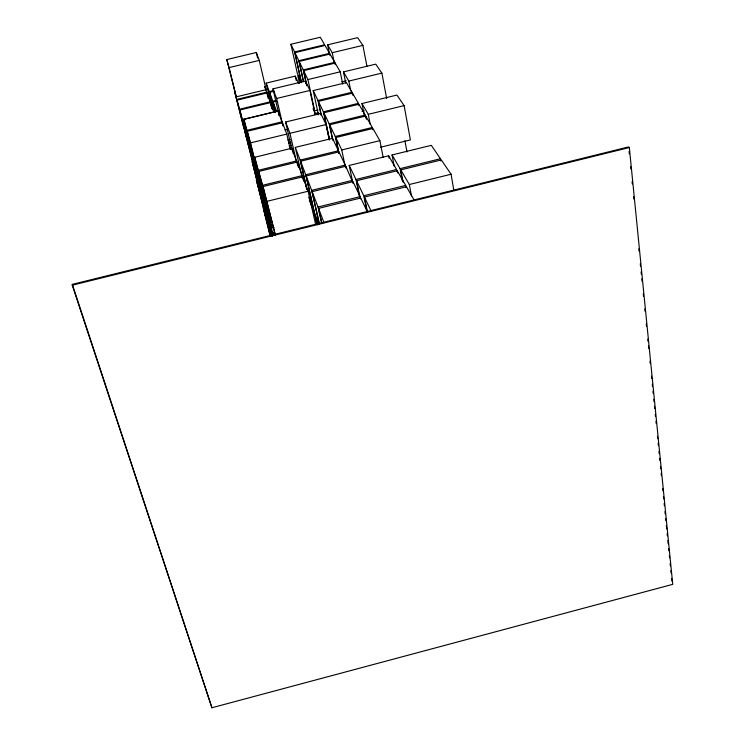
<?xml version="1.0" encoding="UTF-8"?>
<svg xmlns="http://www.w3.org/2000/svg" width="745" height="745" viewBox="0 0 745 745"><rect width="100%" height="100%" fill="white"/><g stroke="black" fill="none" stroke-linecap="round" stroke-linejoin="round"><path stroke-width="1.12" d="M72.256 285.205L72.33 284.367L628.64 146.914L629.339 147.538L672.744 584.341L211.925 707.75L72.256 285.205L629.339 147.538M360.124 196.643L353.018 181.622L312.164 191.651L318.022 207.017L360.124 196.643L360.599 198.924M405.699 185.412L397.253 170.763L356.566 180.746L363.774 195.739L405.699 185.412L406.127 187.703M451.088 174.237L441.31 159.942L400.782 169.888L409.34 184.518L451.088 174.237L453.807 190.264M321.775 222.783L318.553 208.395L360.766 197.993L367.406 212.046M367.378 211.515L364.426 197.09L406.463 186.734L414.369 200.442M243.876 127.926L234.433 90.732L244.099 128.745L271.86 227.951L274.058 227.411M380.546 147.231L410.393 139.939L404.125 105.613L396.908 95.071L361.968 103.527L364.184 114.702M302.284 175.597L297.227 162.056L258.701 171.462L262.65 185.291L302.284 175.597L303.047 178.93M345.205 165.092L338.956 151.878L300.57 161.237L305.729 174.758L345.205 165.092L345.671 167.327M315.647 224.459L308.123 191.232L302.74 176.807L263.004 186.539L275.278 234.433M318.534 223.668L314.502 212.763L306.186 175.969L345.764 166.275L352.888 182.581M352.925 183.317L349.2 165.437L388.62 155.789L396.545 169.525L396.964 171.75M394.179 166.154L392.047 154.951L431.318 145.34L440.481 158.741L440.872 160.967M267.213 201.271L308.123 191.232M306.186 175.969L311.68 190.357L352.422 180.355M349.2 165.437L355.961 179.489L396.545 169.525M392.047 154.951L400.065 168.659L440.481 158.741M285.084 130.077L288.371 129.285M362.042 111.424L364.286 110.875M286.788 134.081L282.551 122.748L247.247 131.297L250.553 142.872L286.788 134.081L290.327 149.503M326.04 124.555L320.806 113.491L285.614 122.012L289.935 133.318L326.04 124.555L329.337 140.004M365.152 115.065L358.922 104.263L323.861 112.756L329.169 123.8L365.152 115.065L365.59 117.282M361.968 103.527L368.272 114.311L404.125 105.613M333.024 140.582L329.644 124.788L365.702 116.034L372.304 127.479L372.751 129.742M287.868 140.004L290.075 139.473M288.455 142.565L290.662 142.025M288.781 143.45L290.988 142.91M291.574 145.266L289.321 145.815L290.476 148.944M329.644 124.788L335.278 136.484L372.304 127.479M267.092 206.039L254.66 157.279L292.049 148.18L297.823 165.39M295.29 147.389L332.549 138.319L338.426 150.76L300.142 160.1L295.29 147.389L302.237 177.897M339.124 153.386L335.781 137.536L372.891 128.503L379.894 140.647L383.172 157.502M254.66 157.279L258.375 170.288L296.808 160.911M335.781 137.536L341.75 149.95L379.894 140.647M274.179 112.16L269.569 92.324L273.983 91.263M341.778 81.876L346.267 80.795M309.911 90.452L305.459 81.047L272.977 88.86L276.646 98.461L309.911 90.452L315.163 114.674M381.878 73.112L375.741 64.144L343.473 71.911L348.828 81.075L381.878 73.112L386.674 98.517M318.441 114.86L313.198 90.592L346.425 82.583L352.003 92.268L352.46 94.522M270.184 101.832L266.971 92.948L237.087 100.137L239.639 109.198L270.184 101.832L271.757 108.565M269.569 92.324L272.838 101.199L276.227 100.379M275.482 112.104L273.136 101.981L276.525 101.171M313.198 90.592L317.957 100.491L352.003 92.268M242.553 119.507L273.853 111.955L270.472 102.624L239.871 109.999L250.087 150.145M278.798 110.754L276.572 111.294L273.136 101.981M255.107 163.611L243.848 119.377L278.192 111.08L282.96 125.132M321.291 114.907L318.385 101.367L352.506 93.134L358.392 103.35L358.839 105.585M245.031 119.815L242.796 120.355L253.309 161.656M317.985 110.018L314.679 110.809L307.899 79.575L303.615 70.663L335.185 63.083L340.214 71.809L342.719 84.101M318.562 112.7L315.256 113.491L313.058 108.705M243.848 119.377L246.968 130.319L282.197 121.789M318.385 101.367L323.404 111.815L358.392 103.35M315.656 114.348L318.962 113.547M226.778 59.563L229.078 67.618L259.269 60.401L266.105 89.679L236.249 96.859L226.778 59.563L256.327 52.513L259.269 60.401M294.61 51.954L324.624 44.784L320.285 37.25L290.913 44.262L297.255 73.038L301.054 81.279L294.61 51.954L290.913 44.262M301.39 82.015L294.946 52.644L325.016 45.454L329.569 53.351L330.026 55.568M329.495 53.873L327.623 44.83L357.609 37.66L362.889 45.37L366.987 66.491M294.946 52.644L298.829 60.708L329.569 53.351M327.623 44.83L332.242 52.709L362.889 45.37M303.541 81.419L299.173 61.425L329.97 54.05L334.756 62.347L335.222 64.61M299.173 61.425L303.252 69.909L334.756 62.347M272.176 108.947L266.161 83.114L295.271 76.12L298.559 83.384M307.899 79.575L340.214 71.809M236.873 99.374L266.701 92.194L268.256 98.461M266.161 83.114L269.29 91.57L273.694 90.508M364.426 197.09L371.178 211.124M313.356 107.96L314.241 109.86M301.129 82.76L297.804 75.515L299.537 83.393M318.553 208.395L324.028 222.764M308.709 197.136L314.017 211.478L305.729 174.758M309.408 200.209L314.735 214.625L316.998 224.636M318.227 224.096L315.21 215.92L317.221 224.832M264.959 86.522L266.105 89.679M264.782 86.895L266.701 92.194M72.33 284.367L211.925 707.75M271.58 221.935L258.375 170.288M275.417 235.513L262.65 185.291M245.859 131.241L256.42 172.766M252.499 154.774L264.028 199.958M256.094 167.513L268.004 214.16M259.893 180.979L271.86 227.951M273.797 235.234L272.912 232.095L273.722 235.392M254.38 169.273L244.705 131.195M257.574 180.811L247.396 140.833M260.936 192.918L250.469 151.803M268.191 219.039L257.351 176.425M272.102 233.148L260.638 188.187M255.228 172.626L271.45 235.839M258.45 184.257L268.638 224.338M269.141 222.792L272.465 234.768M261.793 199.502L256.364 180.057L270.277 235.494M265.127 211.627L252.155 161.544L258.85 188.839M269.532 227.868L271.804 236.109M270.752 235.55L269.876 232.356L270.686 235.671M253.682 163.313L264.466 205.648L257.072 175.429M266.002 215.054L271.161 236.1M239.639 109.198L247.023 139.185M229.078 67.618L236.249 96.859M259.176 190.282L265.714 216.925M263.348 208.516L269.643 234.144M250.553 142.872L258.869 176.947L246.968 130.319M268.368 215.836L272.977 234.712M264.401 201.634L272.428 234.312M260.266 186.511L249.1 142.695L256.699 173.762M272.419 236.174L265.397 209.289L271.813 235.513M256.327 52.513L257.621 58.035M278.192 111.08L279.235 115.577M272.977 88.86L279.161 115.643M272.838 101.199L275.445 112.421M269.29 91.57L274.141 112.467M276.646 98.461L282.97 125.952M297.227 162.056L298.512 167.662M289.935 133.318L295.97 159.747M292.049 148.18L293.344 153.824M285.614 122.012L291.993 149.857M300.57 161.237L306.931 189.286M300.142 160.1L306.735 189.202M302.74 176.807L303.755 181.268M318.022 207.017L321.738 223.584M312.164 191.651L319.409 223.845M311.68 190.357L319.149 223.602M295.271 76.12L296.268 80.618M298.829 60.708L303.438 81.773M303.615 70.663L306.828 85.405M303.252 69.909L306.707 85.759M305.459 81.047L305.953 83.282M323.861 112.756L329.579 139.529M323.404 111.815L329.365 139.66M317.957 100.491L321.104 115.13M329.169 123.8L332.456 139.241M341.75 149.95L345.047 165.651M335.278 136.484L338.854 153.433M345.764 166.275L346.239 168.51M356.566 180.746L360.012 197.444M355.961 179.489L359.63 197.257M363.774 195.739L367.052 211.701M332.242 52.709L334.291 62.701M343.473 71.911L345.745 83.105M352.506 93.134L352.953 95.388M348.828 81.075L350.83 91.002M365.702 116.034L366.363 119.358M368.272 114.311L370.228 124.257M388.62 155.789L389.058 158.024M397.253 170.763L397.681 172.989M400.782 169.888L403.101 182.162M400.065 168.659L402.375 180.905M409.34 184.518L411.473 195.944M404.898 140.703L406.984 151.952M629.097 151.542L629.329 153.861M630.596 166.591L630.829 168.91M632.095 181.64L632.328 183.959M633.595 196.689L633.827 199.008M638.791 248.783L639.014 251.093M640.281 263.832L640.514 266.142M641.091 271.934L641.324 274.244M641.78 278.881L642.013 281.191M643.28 293.921L643.512 296.24M644.779 308.97L645.012 311.289M646.278 324.019L646.511 326.338M647.778 339.068L648.01 341.387M648.476 346.015L648.699 348.334M649.975 361.064L650.199 363.383M651.475 376.113L651.698 378.432M652.275 384.215L652.508 386.534M652.974 391.162L653.197 393.472M653.775 399.264L654.008 401.583M654.473 406.211L654.697 408.521M655.274 414.313L655.507 416.623M655.963 421.26L656.196 423.57M657.462 436.309L657.695 438.619M658.161 443.247L658.394 445.566M658.962 451.358L659.195 453.668M659.66 458.296L659.884 460.615M660.461 466.398L660.694 468.717M661.16 473.345L661.383 475.664M662.659 488.394L662.882 490.713M663.46 496.496L663.693 498.815M664.158 503.443L664.382 505.762M664.959 511.545L665.192 513.864M665.658 518.492L665.881 520.811M666.347 525.439L666.691 528.913M667.157 533.541L667.38 535.86M667.846 540.488L668.191 543.962M668.656 548.59L668.88 550.9M669.345 555.537L669.578 557.847M670.155 563.639L670.379 565.949M670.845 570.586L671.077 572.896M671.655 578.688L671.878 580.998"/></g></svg>
